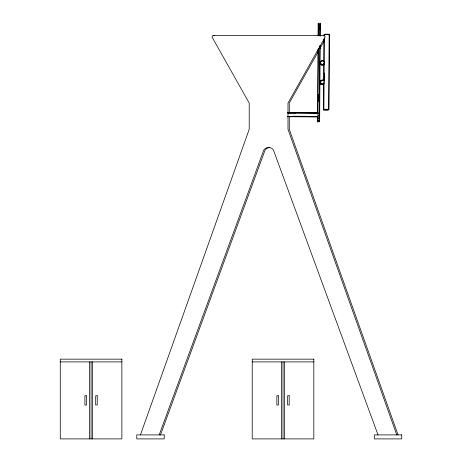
<?xml version="1.0" encoding="UTF-8"?>
<svg xmlns="http://www.w3.org/2000/svg" width="462" height="462" viewBox="0 0 462 462"><rect width="100%" height="100%" fill="white"/><g stroke="black" fill="none" stroke-linecap="round" stroke-linejoin="round"><path stroke-width="0.69" d="M317.406 122.02L317.446 116.534M317.475 113.254L317.937 49.405M318.035 35.759L318.127 23.504M317.937 121.812L318.468 48.481M318.566 35.551L318.653 23.296M318.497 101.473L318.549 94.265M318.976 36.071L319.011 30.81M319.069 23.429L319.069 23.1M318.699 122.026L318.705 121.46M319.23 121.818L319.785 45.611M319.86 35.574L319.947 23.308M319.64 121.621L319.929 82.692M319.935 81.37L320.068 63.242M320.201 45.345L320.079 61.966L321.067 61.925M320.27 36.094L320.362 23.112M320.611 63.392L320.616 62.826M320.651 62.104L320.645 63.075A1.848 1.848 0 0 0 323.481 64.12A1.848 1.848 0 0 0 323.504 61.094A1.848 1.848 0 0 0 320.651 62.104L320.645 63.063L319.658 63.057M320.836 81.179L320.836 80.613A1.848 1.848 0 0 1 322.257 80.428M321.777 80.775L321.777 80.209A1.848 1.848 0 0 1 324.024 80.509M323.539 83.547L323.348 110.048L328.06 110.083L328.066 109.5M323.562 80.665L323.683 64.114M323.7 61.232L323.868 38.924M323.885 36.048L323.897 34.61M324.399 37.994L323.874 109.835L328.586 109.869L329.135 34.431L324.422 34.396L324.416 35.84M324.503 80.261L324.555 72.938M329.002 109.673L329.55 34.234L324.838 34.2M140.431 434.904L249.209 129.32L249.209 103.055L212.214 37.364L212.173 36.273L213.034 35.603L324.162 35.603L325.029 36.273L324.988 37.364L287.993 103.055L287.993 129.32L396.771 434.904M159.188 434.904L263.23 151.53C264.339 146.125 272.863 146.125 273.972 151.53L378.014 434.904M160.481 434.904L264.951 150.393L266.493 148.527L269.889 147.366M319.981 81.722L320.853 80.602M318.174 51.756L289.281 103.055L289.281 112.994M319.935 48.626L324.162 41.118M321.113 80.867L321.795 80.197M320.692 81.635L320.992 81.254M213.814 35.834L214.328 35.603M60.268 361.896L121.876 361.896M252.217 361.896L313.825 361.896M318.647 24.191L319.941 24.197M318.641 24.815L319.935 24.827M318.636 26.016L319.929 26.039M318.63 26.455L319.923 26.461M318.63 26.686L319.923 26.686M318.624 27.125L319.918 27.137M318.618 27.876L319.912 27.882M318.618 28.546L319.912 28.557M318.613 29.198L319.906 29.21M318.607 29.903L319.9 29.909M319.664 62.099L320.651 62.122M319.652 63.623L320.64 63.617A1.848 1.848 0 0 0 324.278 63.179M319.935 81.306L320.923 81.329M319.525 81.514L320.512 81.508L321.379 80.394A1.848 1.848 0 0 1 324.081 81.537M319.519 82.461L320.501 82.479L320.512 81.508L320.501 82.467A1.848 1.848 0 0 0 324.076 82.496M319.513 83.016L320.501 83.033A1.848 1.848 0 0 0 324.07 83.062M323.879 109.246L328.592 109.28M287.635 112.537L317.943 112.763M287.942 112.74L318.249 112.965M287.936 112.901L295.796 112.959M287.52 113.098L318.254 113.323M317.983 115.205L319.277 115.217M292.25 116.193L306.676 116.297M287.913 116.32L306.491 116.459M287.497 116.516L318.226 116.742M287.682 116.73L317.7 116.95M317.966 117.977L319.259 117.989M317.96 118.422L319.254 118.428M317.948 120.287L319.242 120.299M398.059 434.904L289.281 129.32L289.281 116.545M319.912 82.762L319.97 83.241A1.848 1.848 0 0 0 323.354 83.714M284.563 361.896L284.563 438.9M283.021 361.896L283.021 438.9M281.479 361.896L281.479 438.9M92.608 361.896L92.608 438.9M91.072 361.896L91.072 438.9M89.53 361.896L89.53 438.9M324.001 83.686A1.848 1.848 0 0 1 322.69 84.223M321.385 83.668A1.848 1.848 0 0 1 321.096 83.281M323.619 83.414A1.848 1.848 0 0 1 323.169 83.593M324.44 63.334A1.848 1.848 0 0 1 323.758 64.01M321.552 61.082A1.848 1.848 0 0 1 324.636 61.937M324.44 63.9A1.848 1.848 0 0 1 322.828 64.813M322.355 64.749A1.848 1.848 0 0 1 321.91 64.559M322.372 64.593A1.848 1.848 0 0 1 320.299 63.721M320.126 62.312A1.848 1.848 0 0 1 322.395 61.024M323.498 64.31A1.848 1.848 0 0 1 320.114 63.837M320.605 62.058A1.848 1.848 0 0 1 321.437 61.585M321.748 84.061A1.848 1.848 0 0 1 320.154 83.125M323.747 61.868A1.848 1.848 0 0 1 324.035 62.249M121.876 359.159L60.268 359.159L60.268 438.9L121.876 438.9L121.876 359.159M313.825 359.159L252.217 359.159L252.217 438.9L313.825 438.9L313.825 359.159M86.452 395.778L84.91 395.778L84.91 405.018L86.452 405.018L86.452 395.778M97.234 395.778L95.692 395.778L95.692 405.018L97.234 405.018L97.234 395.778M278.401 395.778L276.859 395.778L276.859 405.018L278.401 405.018L278.401 395.778M289.183 395.778L287.641 395.778L287.641 405.018L289.183 405.018L289.183 395.778M164.189 434.904L136.758 434.904L136.758 438.9L164.189 438.9L164.189 434.904M401.732 434.904L374.301 434.904L374.301 438.9L401.732 438.9L401.732 434.904"/></g></svg>
